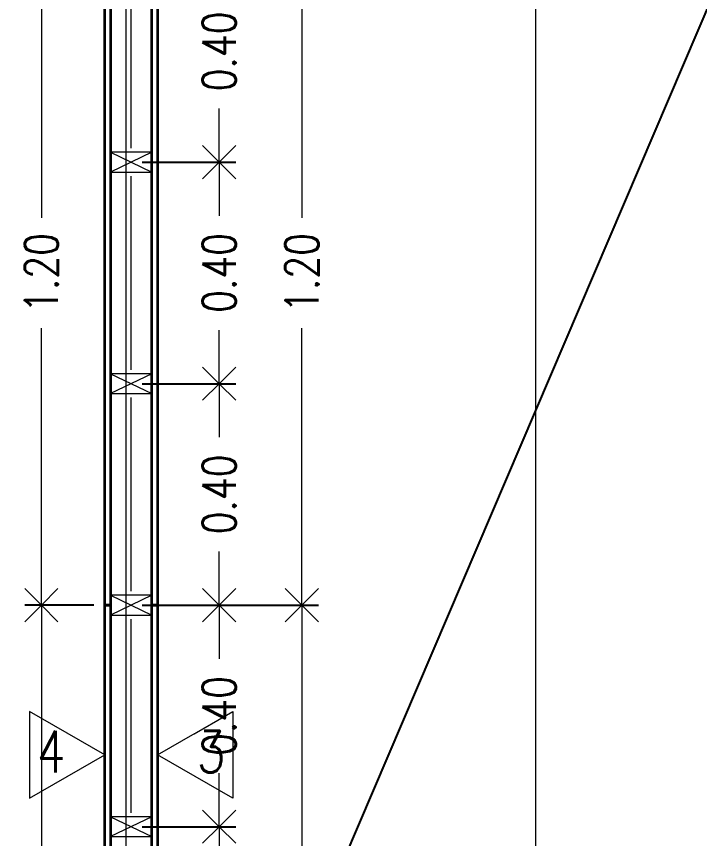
# Model space of a CAD drawing. Header units: metres. Extents: x -2 to 612, y -64 to 156.
# Drawn here: x 472.996 to 474.229, y 44.04 to 45.525 of the extents above; entities that cross this region are included whole.
import ezdxf

# ---------------------------------------------------------------- set-up
doc = ezdxf.new("R2010")
doc.units = ezdxf.units.M
doc.header["$LTSCALE"] = 5
doc.header["$MEASUREMENT"] = 0
doc.layers.get('0').update_dxf_attribs({"color": 30})
doc.layers.get('DEFPOINTS').update_dxf_attribs({"color": 210})
for name, color, linetype, lineweight in [('A-ANNO-DIMS', 3, 'Continuous', 18), ('A-ANNO-SYMB', 3, 'Continuous', 18), ('A-ANNO-TEXT', 3, 'Continuous', 18), ('A-ELEV-MBE2', 4, 'Continuous', 25), ('A-SECT-MCUT', 7, 'Continuous', 35), ('A-WALL-PATT', 8, 'Continuous', 18), ('A-WALL-STUD', 3, 'Continuous', 18)]:
    doc.layers.add(name, color=color, linetype=linetype, lineweight=lineweight)
doc.styles.add('E-ROMANS', font='romans.shx', dxfattribs={"width": 0.8})
doc.dimstyles.new('E-0050_ARW_12', dxfattribs={"dimscale": 0.001, "dimtxt": 60, "dimasz": 60, "dimexe": 30, "dimexo": 20, "dimgap": 30, "dimtad": 0, "dimzin": 0, "dimdsep": 46, "dimtxsty": 'E-ROMANS', "dimblk": 'OPEN90', "dimcen": 30, "dimclrd": 256, "dimclre": 256, "dimclrt": 256, "dimadec": 0, "dimazin": 0, "dimtfac": 1, "dimtmove": 1, "dimatfit": 3, "dimldrblk": 'OPEN90', "dimfxl": 1, "dimtfill": 1, "dimtolj": 1, "dimtzin": 0, "dimlwd": -1, "dimarcsym": 0})

# ---------------------------------------------------------------- blocks, each defined once
blk = doc.blocks.new('_Open90')
at = {"color": 0, "linetype": 'ByBlock', "lineweight": -2}
for p, q in [((-0.5, 0.5), (0, 0)), ((0, 0), (-1, 0)), ((0, 0), (-0.5, -0.5))]:
    blk.add_line(p, q, dxfattribs=at)
blk = doc.blocks.new('*D623')
at = {"layer": 'A-ANNO-DIMS', "lineweight": -2, "transparency": 16777216}
for p, q in [((473.2231, 44.0615), (473.3919, 44.0615)), ((473.2606, 43.6615), (473.3919, 43.6615))]:
    blk.add_line(p, q, dxfattribs=at)
at = {"layer": 'A-ANNO-DIMS', "transparency": 16777216}
for p, q in [((473.3619, 44.0015), (473.3619, 43.9647)), ((473.3619, 43.7215), (473.3619, 43.7584))]:
    blk.add_line(p, q, dxfattribs=at)
at = {"layer": 'DEFPOINTS', "color": 0, "transparency": 16777216}
for p in [(473.2031, 44.0615), (473.3619, 44.0615), (473.2406, 43.6615)]:
    blk.add_point(p, dxfattribs=at)
at = {"layer": 'A-ANNO-DIMS', "transparency": 16777216, "xscale": 0.06, "yscale": 0.06, "zscale": 0.06}
for p, rotation in [((473.3619, 44.0615), 90), ((473.3619, 43.6615), 270)]:
    blk.add_blockref('_Open90', p, dxfattribs=dict(at, rotation=rotation))
at = {"layer": 'A-ANNO-DIMS', "transparency": 16777216, "insert": (473.3619, 43.8615), "char_height": 0.06, "attachment_point": 5, "rotation": 90, "style": 'E-ROMANS', "bg_fill": 3, "box_fill_scale": 1.25, "bg_fill_color": 256, "bg_fill_true_color": 13158600, "bg_fill_transparency": 0}
blk.add_mtext('\\A1;0.40', dxfattribs=at)
blk = doc.blocks.new('*D624')
at = {"layer": 'A-ANNO-DIMS', "lineweight": -2, "transparency": 16777216}
for p, q in [((473.2231, 44.4615), (473.3919, 44.4615)), ((473.2231, 44.0615), (473.3919, 44.0615))]:
    blk.add_line(p, q, dxfattribs=at)
at = {"layer": 'A-ANNO-DIMS', "transparency": 16777216}
for p, q in [((473.3619, 44.4015), (473.3619, 44.3647)), ((473.3619, 44.1215), (473.3619, 44.1584))]:
    blk.add_line(p, q, dxfattribs=at)
at = {"layer": 'DEFPOINTS', "color": 0, "transparency": 16777216}
for p in [(473.2031, 44.4615), (473.3619, 44.4615), (473.2031, 44.0615)]:
    blk.add_point(p, dxfattribs=at)
at = {"layer": 'A-ANNO-DIMS', "transparency": 16777216, "xscale": 0.06, "yscale": 0.06, "zscale": 0.06}
for p, rotation in [((473.3619, 44.4615), 90), ((473.3619, 44.0615), 270)]:
    blk.add_blockref('_Open90', p, dxfattribs=dict(at, rotation=rotation))
at = {"layer": 'A-ANNO-DIMS', "transparency": 16777216, "insert": (473.3619, 44.2615), "char_height": 0.06, "attachment_point": 5, "rotation": 90, "style": 'E-ROMANS', "bg_fill": 3, "box_fill_scale": 1.25, "bg_fill_color": 256, "bg_fill_true_color": 13158600, "bg_fill_transparency": 0}
blk.add_mtext('\\A1;0.40', dxfattribs=at)
blk = doc.blocks.new('*D625')
at = {"layer": 'A-ANNO-DIMS', "lineweight": -2, "transparency": 16777216}
for p, q in [((473.2231, 44.8615), (473.3919, 44.8615)), ((473.2231, 44.4615), (473.3919, 44.4615))]:
    blk.add_line(p, q, dxfattribs=at)
at = {"layer": 'A-ANNO-DIMS', "transparency": 16777216}
for p, q in [((473.3619, 44.8015), (473.3619, 44.7647)), ((473.3619, 44.5215), (473.3619, 44.5584))]:
    blk.add_line(p, q, dxfattribs=at)
at = {"layer": 'DEFPOINTS', "color": 0, "transparency": 16777216}
for p in [(473.2031, 44.8615), (473.3619, 44.8615), (473.2031, 44.4615)]:
    blk.add_point(p, dxfattribs=at)
at = {"layer": 'A-ANNO-DIMS', "transparency": 16777216, "xscale": 0.06, "yscale": 0.06, "zscale": 0.06}
for p, rotation in [((473.3619, 44.8615), 90), ((473.3619, 44.4615), 270)]:
    blk.add_blockref('_Open90', p, dxfattribs=dict(at, rotation=rotation))
at = {"layer": 'A-ANNO-DIMS', "transparency": 16777216, "insert": (473.3619, 44.6615), "char_height": 0.06, "attachment_point": 5, "rotation": 90, "style": 'E-ROMANS', "bg_fill": 3, "box_fill_scale": 1.25, "bg_fill_color": 256, "bg_fill_true_color": 13158600, "bg_fill_transparency": 0}
blk.add_mtext('\\A1;0.40', dxfattribs=at)
blk = doc.blocks.new('*D626')
at = {"layer": 'A-ANNO-DIMS', "lineweight": -2, "transparency": 16777216}
for p, q in [((473.2231, 45.2615), (473.3919, 45.2615)), ((473.2231, 44.8615), (473.3919, 44.8615))]:
    blk.add_line(p, q, dxfattribs=at)
at = {"layer": 'A-ANNO-DIMS', "transparency": 16777216}
for p, q in [((473.3619, 45.2015), (473.3619, 45.1647)), ((473.3619, 44.9215), (473.3619, 44.9584))]:
    blk.add_line(p, q, dxfattribs=at)
at = {"layer": 'DEFPOINTS', "color": 0, "transparency": 16777216}
for p in [(473.2031, 45.2615), (473.3619, 45.2615), (473.2031, 44.8615)]:
    blk.add_point(p, dxfattribs=at)
at = {"layer": 'A-ANNO-DIMS', "transparency": 16777216, "xscale": 0.06, "yscale": 0.06, "zscale": 0.06}
for p, rotation in [((473.3619, 45.2615), 90), ((473.3619, 44.8615), 270)]:
    blk.add_blockref('_Open90', p, dxfattribs=dict(at, rotation=rotation))
at = {"layer": 'A-ANNO-DIMS', "transparency": 16777216, "insert": (473.3619, 45.0615), "char_height": 0.06, "attachment_point": 5, "rotation": 90, "style": 'E-ROMANS', "bg_fill": 3, "box_fill_scale": 1.25, "bg_fill_color": 256, "bg_fill_true_color": 13158600, "bg_fill_transparency": 0}
blk.add_mtext('\\A1;0.40', dxfattribs=at)
blk = doc.blocks.new('*D627')
at = {"layer": 'A-ANNO-DIMS', "lineweight": -2, "transparency": 16777216}
for p, q in [((473.2231, 45.6615), (473.3919, 45.6615)), ((473.2231, 45.2615), (473.3919, 45.2615))]:
    blk.add_line(p, q, dxfattribs=at)
at = {"layer": 'A-ANNO-DIMS', "transparency": 16777216}
for p, q in [((473.3619, 45.6015), (473.3619, 45.5647)), ((473.3619, 45.3215), (473.3619, 45.3584))]:
    blk.add_line(p, q, dxfattribs=at)
at = {"layer": 'DEFPOINTS', "color": 0, "transparency": 16777216}
for p in [(473.2031, 45.6615), (473.3619, 45.6615), (473.2031, 45.2615)]:
    blk.add_point(p, dxfattribs=at)
at = {"layer": 'A-ANNO-DIMS', "transparency": 16777216, "xscale": 0.06, "yscale": 0.06, "zscale": 0.06}
for p, rotation in [((473.3619, 45.6615), 90), ((473.3619, 45.2615), 270)]:
    blk.add_blockref('_Open90', p, dxfattribs=dict(at, rotation=rotation))
at = {"layer": 'A-ANNO-DIMS', "transparency": 16777216, "insert": (473.3619, 45.4615), "char_height": 0.06, "attachment_point": 5, "rotation": 90, "style": 'E-ROMANS', "bg_fill": 3, "box_fill_scale": 1.25, "bg_fill_color": 256, "bg_fill_true_color": 13158600, "bg_fill_transparency": 0}
blk.add_mtext('\\A1;0.40', dxfattribs=at)
blk = doc.blocks.new('*D1164')
at = {"layer": 'A-ANNO-DIMS', "lineweight": -2, "transparency": 16777216}
for p, q in [((473.2706, 44.4615), (473.5414, 44.4615)), ((473.2706, 43.2515), (473.5414, 43.2515))]:
    blk.add_line(p, q, dxfattribs=at)
at = {"layer": 'A-ANNO-DIMS', "transparency": 16777216}
for p, q in [((473.5114, 44.4015), (473.5114, 43.9494)), ((473.5114, 43.3115), (473.5114, 43.7637))]:
    blk.add_line(p, q, dxfattribs=at)
at = {"layer": 'DEFPOINTS', "color": 0, "transparency": 16777216}
for p in [(473.2506, 44.4615), (473.5114, 44.4615), (473.2506, 43.2515)]:
    blk.add_point(p, dxfattribs=at)
at = {"layer": 'A-ANNO-DIMS', "transparency": 16777216, "xscale": 0.06, "yscale": 0.06, "zscale": 0.06}
for p, rotation in [((473.5114, 44.4615), 90), ((473.5114, 43.2515), 270)]:
    blk.add_blockref('_Open90', p, dxfattribs=dict(at, rotation=rotation))
at = {"layer": 'A-ANNO-DIMS', "transparency": 16777216, "insert": (473.5114, 43.8565), "char_height": 0.06, "attachment_point": 5, "rotation": 90, "style": 'E-ROMANS', "bg_fill": 3, "box_fill_scale": 1.25, "bg_fill_color": 256, "bg_fill_true_color": 13158600, "bg_fill_transparency": 0}
blk.add_mtext('\\A1;1.21', dxfattribs=at)
blk = doc.blocks.new('*D1165')
at = {"layer": 'A-ANNO-DIMS', "lineweight": -2, "transparency": 16777216}
for p, q in [((473.2706, 45.6615), (473.5414, 45.6615)), ((473.2706, 44.4615), (473.5414, 44.4615))]:
    blk.add_line(p, q, dxfattribs=at)
at = {"layer": 'A-ANNO-DIMS', "transparency": 16777216}
for p, q in [((473.5114, 45.6015), (473.5114, 45.1613)), ((473.5114, 44.5215), (473.5114, 44.9618))]:
    blk.add_line(p, q, dxfattribs=at)
at = {"layer": 'DEFPOINTS', "color": 0, "transparency": 16777216}
for p in [(473.2506, 45.6615), (473.5114, 45.6615), (473.2506, 44.4615)]:
    blk.add_point(p, dxfattribs=at)
at = {"layer": 'A-ANNO-DIMS', "transparency": 16777216, "xscale": 0.06, "yscale": 0.06, "zscale": 0.06}
for p, rotation in [((473.5114, 45.6615), 90), ((473.5114, 44.4615), 270)]:
    blk.add_blockref('_Open90', p, dxfattribs=dict(at, rotation=rotation))
at = {"layer": 'A-ANNO-DIMS', "transparency": 16777216, "insert": (473.5114, 45.0615), "char_height": 0.06, "attachment_point": 5, "rotation": 90, "style": 'E-ROMANS', "bg_fill": 3, "box_fill_scale": 1.25, "bg_fill_color": 256, "bg_fill_true_color": 13158600, "bg_fill_transparency": 0}
blk.add_mtext('\\A1;1.20', dxfattribs=at)
blk = doc.blocks.new('*D1178')
at = {"layer": 'A-ANNO-DIMS', "lineweight": -2, "transparency": 16777216}
for p, q in [((473.1356, 44.4615), (473.0109, 44.4615)), ((473.1356, 43.3365), (473.0109, 43.3365))]:
    blk.add_line(p, q, dxfattribs=at)
at = {"layer": 'A-ANNO-DIMS', "transparency": 16777216}
for p, q in [((473.0409, 44.4015), (473.0409, 43.9988)), ((473.0409, 43.3965), (473.0409, 43.7993))]:
    blk.add_line(p, q, dxfattribs=at)
at = {"layer": 'DEFPOINTS', "color": 0, "transparency": 16777216}
for p in [(473.0409, 44.4615), (473.1556, 44.4615), (473.1556, 43.3365)]:
    blk.add_point(p, dxfattribs=at)
at = {"layer": 'A-ANNO-DIMS', "transparency": 16777216, "xscale": 0.06, "yscale": 0.06, "zscale": 0.06}
for p, rotation in [((473.0409, 44.4615), 90), ((473.0409, 43.3365), 270)]:
    blk.add_blockref('_Open90', p, dxfattribs=dict(at, rotation=rotation))
at = {"layer": 'A-ANNO-DIMS', "transparency": 16777216, "insert": (473.0409, 43.899), "char_height": 0.06, "attachment_point": 5, "rotation": 90, "style": 'E-ROMANS', "bg_fill": 3, "box_fill_scale": 1.25, "bg_fill_color": 256, "bg_fill_true_color": 13158600, "bg_fill_transparency": 0}
blk.add_mtext('\\A1;1.12', dxfattribs=at)
blk = doc.blocks.new('*D1179')
at = {"layer": 'A-ANNO-DIMS', "lineweight": -2, "transparency": 16777216}
for p, q in [((473.1356, 45.6615), (473.0109, 45.6615)), ((473.1356, 44.4615), (473.0109, 44.4615))]:
    blk.add_line(p, q, dxfattribs=at)
at = {"layer": 'A-ANNO-DIMS', "transparency": 16777216}
for p, q in [((473.0409, 45.6015), (473.0409, 45.1613)), ((473.0409, 44.5215), (473.0409, 44.9618))]:
    blk.add_line(p, q, dxfattribs=at)
at = {"layer": 'DEFPOINTS', "color": 0, "transparency": 16777216}
for p in [(473.0409, 45.6615), (473.1556, 45.6615), (473.1556, 44.4615)]:
    blk.add_point(p, dxfattribs=at)
at = {"layer": 'A-ANNO-DIMS', "transparency": 16777216, "xscale": 0.06, "yscale": 0.06, "zscale": 0.06}
for p, rotation in [((473.0409, 45.6615), 90), ((473.0409, 44.4615), 270)]:
    blk.add_blockref('_Open90', p, dxfattribs=dict(at, rotation=rotation))
at = {"layer": 'A-ANNO-DIMS', "transparency": 16777216, "insert": (473.0409, 45.0615), "char_height": 0.06, "attachment_point": 5, "rotation": 90, "style": 'E-ROMANS', "bg_fill": 3, "box_fill_scale": 1.25, "bg_fill_color": 256, "bg_fill_true_color": 13158600, "bg_fill_transparency": 0}
blk.add_mtext('\\A1;1.20', dxfattribs=at)
blk = doc.blocks.new('*D1160')
at = {"layer": 'A-ANNO-DIMS', "lineweight": -2, "transparency": 16777216}
for p, q in [((473.2706, 50.2595), (473.9639, 50.2595)), ((473.2706, 43.2405), (473.9639, 43.2405))]:
    blk.add_line(p, q, dxfattribs=at)
at = {"layer": 'A-ANNO-DIMS', "transparency": 16777216}
for p, q in [((473.9339, 50.1995), (473.9339, 46.8532)), ((473.9339, 43.3005), (473.9339, 46.6469))]:
    blk.add_line(p, q, dxfattribs=at)
at = {"layer": 'DEFPOINTS', "color": 0, "transparency": 16777216}
for p in [(473.2506, 50.2595), (473.2506, 43.2405), (473.9339, 43.2405)]:
    blk.add_point(p, dxfattribs=at)
at = {"layer": 'A-ANNO-DIMS', "transparency": 16777216, "xscale": 0.06, "yscale": 0.06, "zscale": 0.06}
for p, rotation in [((473.9339, 50.2595), 90), ((473.9339, 43.2405), 270)]:
    blk.add_blockref('_Open90', p, dxfattribs=dict(at, rotation=rotation))
at = {"layer": 'A-ANNO-DIMS', "transparency": 16777216, "insert": (473.9339, 46.75), "char_height": 0.06, "attachment_point": 5, "rotation": 90, "style": 'E-ROMANS', "bg_fill": 3, "box_fill_scale": 1.25, "bg_fill_color": 256, "bg_fill_true_color": 13158600, "bg_fill_transparency": 0}
blk.add_mtext('\\A1;7.02', dxfattribs=at)

msp = doc.modelspace()

# ---------------------------------------------------------------- linework, layer by layer
at = {"layer": 'A-ANNO-SYMB'}
msp.add_line((473.19311, 52.35043), (473.19311, 41.94592), dxfattribs=at)
at = {"layer": 'A-ELEV-MBE2', "ltscale": 7}
msp.add_line((473.26161, 43.23954), (476.24061, 50.21353), dxfattribs=at)
at = {"layer": 'A-SECT-MCUT'}
for points in [[(473.16561, 45.66154), (473.16561, 44.46154), (473.15561, 44.46154), (473.15561, 45.66154)], [(473.25061, 45.66154), (473.25061, 44.46154), (473.24061, 44.46154), (473.24061, 45.66154)], [(473.16561, 44.46154), (473.16561, 43.33654), (473.15561, 43.33654), (473.15561, 44.46154)], [(473.25061, 44.46154), (473.25061, 43.25154), (473.24061, 43.25154), (473.24061, 44.46154)]]:
    msp.add_lwpolyline(points, close=True, dxfattribs=at)

# ---------------------------------------------------------------- next in the draw order: dimensions: what is measured, and where the dimension line sits
at = {"layer": 'A-ANNO-DIMS'}
for base, p1, p2, picture, middle in [((473.040873, 44.461539), (473.155608, 43.336544), (473.155606, 44.461539), '*D1178', (473.040873, 43.899042)), ((473.36191, 44.06154), (473.24061, 43.66154), (473.20311, 44.06154), '*D623', (473.36191, 43.86154))]:
    dim = msp.add_linear_dim(base=base, p1=p1, p2=p2, angle=90, dimstyle='E-0050_ARW_12', dxfattribs=at)
    dim.commit()
    dim.dimension.update_dxf_attribs({"geometry": picture, "text_midpoint": middle})

# ---------------------------------------------------------------- next in the draw order: linework, layer by layer
at = {"layer": 'A-ANNO-TEXT'}
msp.add_lwpolyline([(473.15559, 44.19132), (473.01973, 44.26976), (473.01973, 44.11288)], close=True, dxfattribs=at)

# ---------------------------------------------------------------- next in the draw order: texts
at = {"layer": 'A-ANNO-TEXT', "insert": (473.05869, 44.19698), "char_height": 0.075, "attachment_point": 5, "rotation": 0.00048, "style": 'E-ROMANS'}
msp.add_mtext('\\pi-0.45,l0.45,t0.45;4', dxfattribs=at)

# ---------------------------------------------------------------- next in the draw order: dimensions: what is measured, and where the dimension line sits
at = {"layer": 'A-ANNO-DIMS'}
for base, p1, p2, picture, middle in [((473.04087, 45.66154), (473.15561, 44.46154), (473.15561, 45.66154), '*D1179', (473.04087, 45.06154)), ((473.36191, 44.46154), (473.20311, 44.06154), (473.20311, 44.46154), '*D624', (473.36191, 44.26154))]:
    dim = msp.add_linear_dim(base=base, p1=p1, p2=p2, angle=90, dimstyle='E-0050_ARW_12', dxfattribs=at)
    dim.commit()
    dim.dimension.update_dxf_attribs({"geometry": picture, "text_midpoint": middle})

# ---------------------------------------------------------------- next in the draw order: linework, layer by layer
at = {"layer": 'A-WALL-PATT', "ltscale": 0.1}
msp.add_line((473.20311, 44.08654), (473.20311, 44.43654), dxfattribs=at)
at = {"layer": 'A-WALL-STUD'}
for p, q in [((473.24059, 44.07954), (473.16559, 44.04354)), ((473.16559, 44.07954), (473.24059, 44.04354))]:
    msp.add_line(p, q, dxfattribs=at)
msp.add_lwpolyline([(473.24059, 44.07954), (473.16559, 44.07954), (473.16559, 44.04354), (473.24059, 44.04354)], close=True, dxfattribs=at)

# ---------------------------------------------------------------- next in the draw order: dimensions: what is measured, and where the dimension line sits
at = {"layer": 'A-ANNO-DIMS'}
dim = msp.add_linear_dim(base=(473.36191, 44.86154), p1=(473.20311, 44.46154), p2=(473.20311, 44.86154), angle=90, dimstyle='E-0050_ARW_12', dxfattribs=at)
dim.commit()
dim.dimension.update_dxf_attribs({"geometry": '*D625', "text_midpoint": (473.36191, 44.66154)})

# ---------------------------------------------------------------- next in the draw order: linework, layer by layer
at = {"layer": 'A-WALL-PATT', "ltscale": 0.1}
msp.add_line((473.20311, 44.48654), (473.20311, 44.83654), dxfattribs=at)
at = {"layer": 'A-WALL-STUD'}
for p, q in [((473.24059, 44.47954), (473.16559, 44.44354)), ((473.16559, 44.47954), (473.24059, 44.44354))]:
    msp.add_line(p, q, dxfattribs=at)
msp.add_lwpolyline([(473.24059, 44.47954), (473.16559, 44.47954), (473.16559, 44.44354), (473.24059, 44.44354)], close=True, dxfattribs=at)

# ---------------------------------------------------------------- next in the draw order: dimensions: what is measured, and where the dimension line sits
at = {"layer": 'A-ANNO-DIMS'}
for base, p1, p2, picture, middle in [((473.36191, 45.26154), (473.20311, 44.86154), (473.20311, 45.26154), '*D626', (473.36191, 45.06154)), ((473.51144, 44.46154), (473.25061, 43.25154), (473.25061, 44.46154), '*D1164', (473.51144, 43.85654))]:
    dim = msp.add_linear_dim(base=base, p1=p1, p2=p2, angle=90, dimstyle='E-0050_ARW_12', dxfattribs=at)
    dim.commit()
    dim.dimension.update_dxf_attribs({"geometry": picture, "text_midpoint": middle})

# ---------------------------------------------------------------- next in the draw order: linework, layer by layer
at = {"layer": 'A-WALL-PATT', "ltscale": 0.1}
msp.add_line((473.20311, 44.88654), (473.20311, 45.23654), dxfattribs=at)
at = {"layer": 'A-WALL-STUD'}
for p, q in [((473.24059, 44.87954), (473.16559, 44.84354)), ((473.16559, 44.87954), (473.24059, 44.84354))]:
    msp.add_line(p, q, dxfattribs=at)
msp.add_lwpolyline([(473.24059, 44.87954), (473.16559, 44.87954), (473.16559, 44.84354), (473.24059, 44.84354)], close=True, dxfattribs=at)

# ---------------------------------------------------------------- next in the draw order: dimensions: what is measured, and where the dimension line sits
at = {"layer": 'A-ANNO-DIMS'}
dim = msp.add_linear_dim(base=(473.36191, 45.66154), p1=(473.20311, 45.26154), p2=(473.20311, 45.66154), angle=90, dimstyle='E-0050_ARW_12', dxfattribs=at)
dim.commit()
dim.dimension.update_dxf_attribs({"geometry": '*D627', "text_midpoint": (473.36191, 45.46154)})

# ---------------------------------------------------------------- next in the draw order: linework, layer by layer
at = {"layer": 'A-WALL-PATT', "ltscale": 0.1}
msp.add_line((473.20311, 45.28654), (473.20311, 45.63654), dxfattribs=at)
at = {"layer": 'A-WALL-STUD'}
for p, q in [((473.24059, 45.27954), (473.16559, 45.24354)), ((473.16559, 45.27954), (473.24059, 45.24354))]:
    msp.add_line(p, q, dxfattribs=at)
msp.add_lwpolyline([(473.24059, 45.27954), (473.16559, 45.27954), (473.16559, 45.24354), (473.24059, 45.24354)], close=True, dxfattribs=at)

# ---------------------------------------------------------------- next in the draw order: dimensions: what is measured, and where the dimension line sits
at = {"layer": 'A-ANNO-DIMS'}
dim = msp.add_linear_dim(base=(473.51144, 45.66154), p1=(473.25061, 44.46154), p2=(473.25061, 45.66154), angle=90, dimstyle='E-0050_ARW_12', dxfattribs=at)
dim.commit()
dim.dimension.update_dxf_attribs({"geometry": '*D1165', "text_midpoint": (473.51144, 45.06154)})

# ---------------------------------------------------------------- next in the draw order: dimensions: what is measured, and where the dimension line sits
dim = msp.add_linear_dim(base=(473.93391, 43.24054), p1=(473.25061, 50.25954), p2=(473.25061, 43.24054), angle=90, dimstyle='E-0050_ARW_12', dxfattribs=at)
dim.commit()
dim.dimension.update_dxf_attribs({"geometry": '*D1160', "text_midpoint": (473.93391, 46.75004)})

# ---------------------------------------------------------------- next in the draw order: linework, layer by layer
at = {"layer": 'A-ANNO-TEXT'}
msp.add_lwpolyline([(473.25059, 44.19132), (473.38645, 44.26976), (473.38645, 44.11288)], close=True, dxfattribs=at)

# ---------------------------------------------------------------- next in the draw order: texts
at = {"layer": 'A-ANNO-TEXT', "insert": (473.34749, 44.19698), "char_height": 0.075, "attachment_point": 5, "rotation": 359.99952, "style": 'E-ROMANS'}
msp.add_mtext('\\pi-0.45,l0.45,t0.45;3', dxfattribs=at)

doc.saveas('drawing.dxf')
